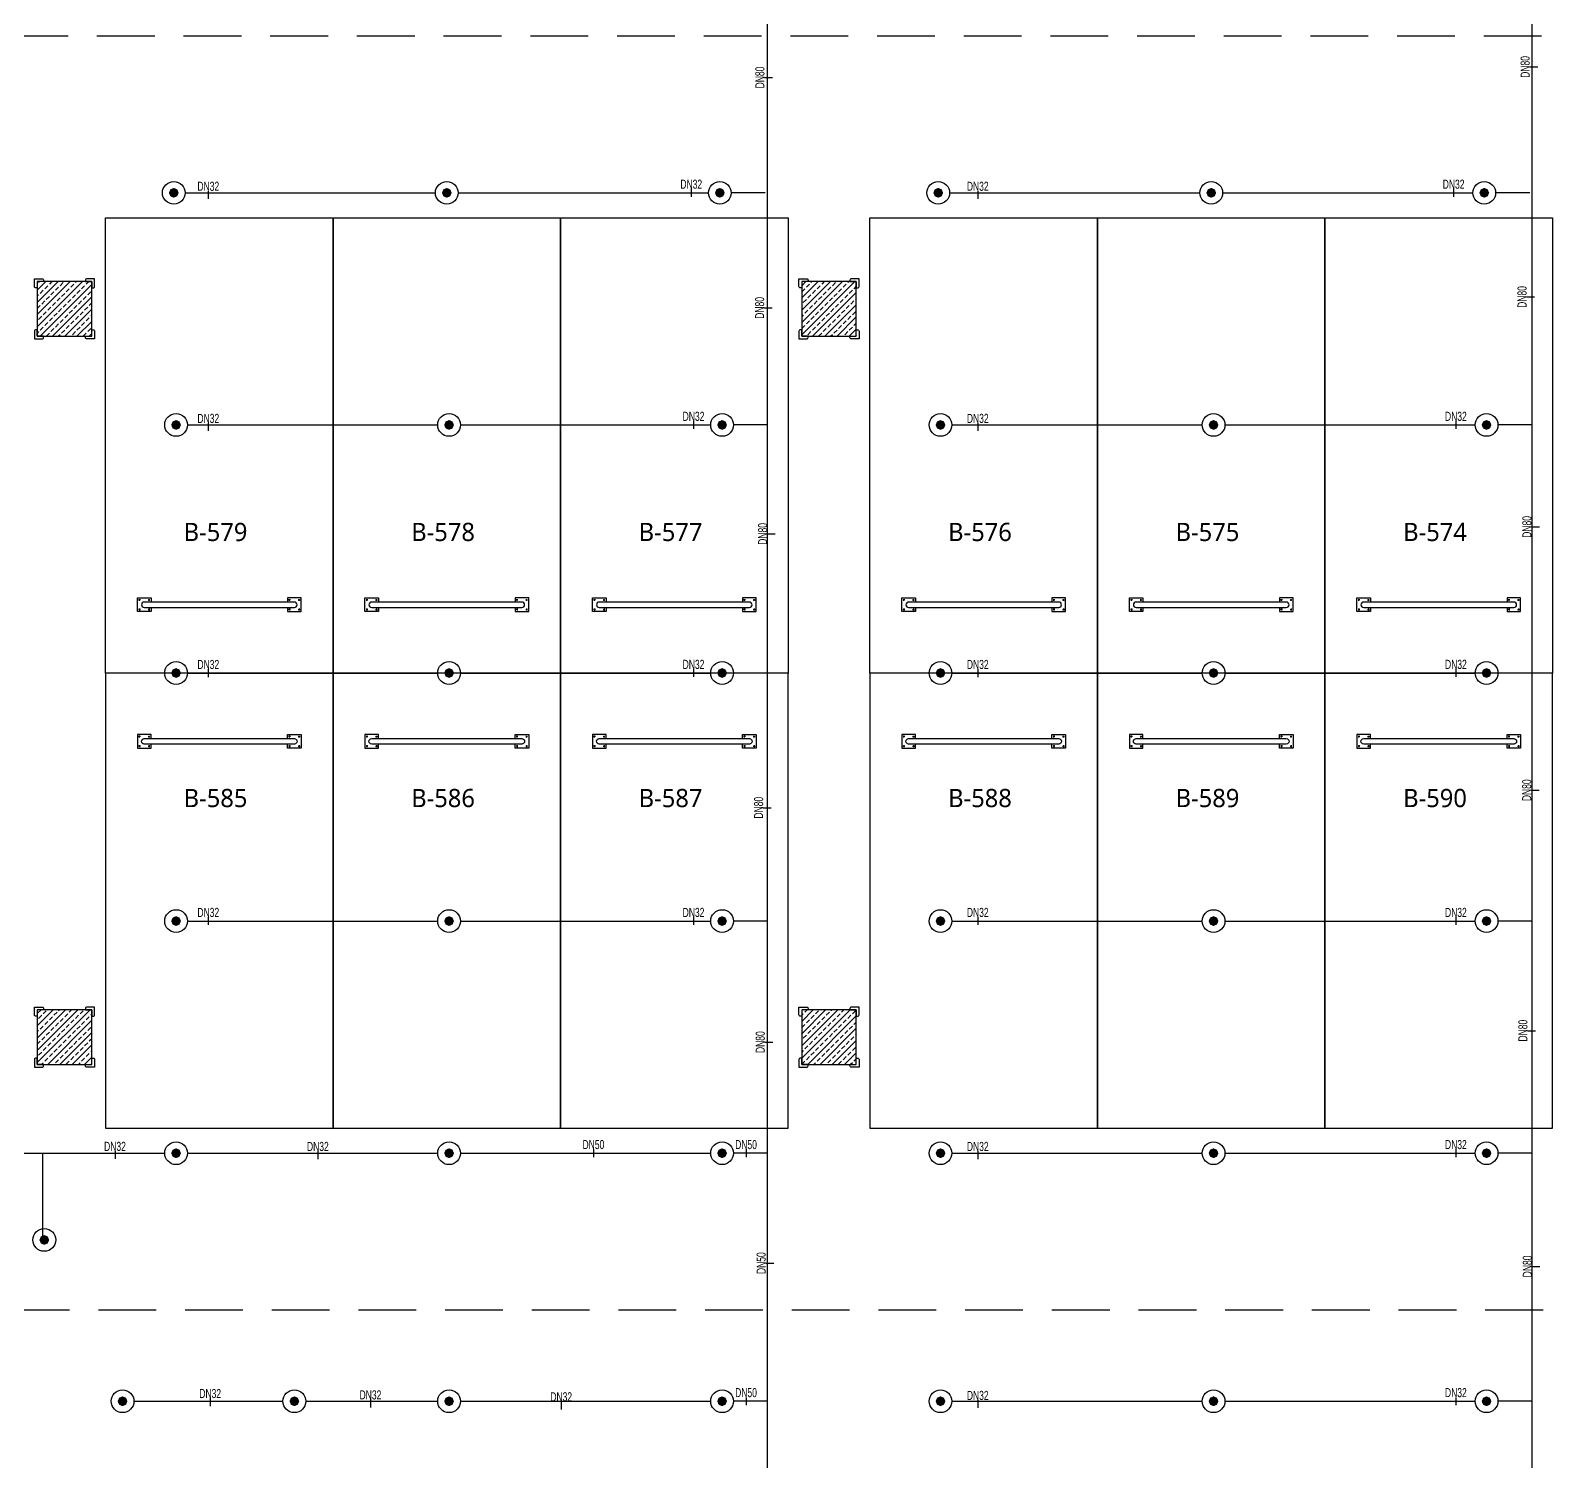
# Model space of a CAD drawing. Header units: millimetres. Extents: x -379292 to 1221486, y 92049 to 447512.
# Drawn here: x 317753 to 334478, y 140157 to 155878 of the extents above; entities that cross this region are included whole.
import ezdxf
from ezdxf.enums import TextEntityAlignment as Align

# ---------------------------------------------------------------- set-up
doc = ezdxf.new("R2010")
doc.units = ezdxf.units.MM
doc.linetypes.add('HIDDEN', pattern=[9.525, 6.35, -3.175])
for name, color, linetype in [('-M-YNGN-BORUID', 7, 'Continuous'), ('-M-YNGN-BORUUZUN', 7, 'Continuous'), ('-M-YNGN-BORUYUK', 7, 'Continuous'), ('-M-YNGN-SPR-YUK', 7, 'Continuous'), ('-M-YNGN-ZON5-CAP-', 7, 'Continuous'), ('-M-YNGN-ZON5-SPR-', 7, 'Continuous'), ('05_HATCH CONCRETE', 141, 'Continuous'), ('05_SYMBOL', 2, 'Continuous'), ('202-A-Y-MahalAd', 141, 'Continuous')]:
    doc.layers.add(name, color=color, linetype=linetype)
doc.layers.add('-M-YNGN-SPR-CAPCIZGI', color=188, linetype='Continuous', plot=False)
doc.layers.add('-M-YNGN-ZON5', color=11, linetype='SP', lineweight=30)
doc.styles.add('CIZGI', font='tahoma.ttf', dxfattribs={"width": 0.8, "oblique": 20})
doc.styles.add('HCAD', font='HCAD.SHX', dxfattribs={"width": 0.8, "height": 0.2})
doc.styles.add('PIPESIZE', font='hcad.shx', dxfattribs={"width": 0.8})
doc.styles.add('SPR-NOT', font='romans.shx')
doc.styles.get("Standard").update_dxf_attribs({"font": 'segoeuil.ttf'})
doc.linetypes.add('SP', pattern='A,2,-0.1,["SP",CIZGI,S=0.14,R=0.2,X=0,Y=-0.07],-0.255', length=2.355)
pattern_1 = [(225, (905000, -3e-07), (67.351921, -67.351921), []), (225, (904932.65, -3e-07), (67.351921, -67.351921), [47.625, -23.8125])]

# ---------------------------------------------------------------- blocks, each defined once
blk = doc.blocks.new('202_Vida')
at = {"color": 0, "linetype": 'ByBlock', "ltscale": 0.2}
for points in [[(1, 0), (-1, 0)], [(0, 1), (0, -1)]]:
    blk.add_lwpolyline(points, dxfattribs=at)
at = {"color": 0, "linetype": 'ByBlock'}
for radius in [0.42, 0.23, 0.155]:
    blk.add_circle((0, 0), radius, dxfattribs=at)
blk = doc.blocks.new('202_Stoper')
at = {"color": 0, "linetype": 'ByBlock'}
for points in [[(-750, -30), (-750, -75), (-900, -75), (-900, 75), (-750, 75), (-750, 30)], [(750, -30), (750, -75), (900, -75), (900, 75), (750, 75), (750, 30)]]:
    blk.add_lwpolyline(points, dxfattribs=at)
blk.add_lwpolyline([(825, -30, 1), (825, 30), (-825, 30, 1), (-825, -30)], format="xyb", close=True, dxfattribs=at)
at = {"color": 0, "linetype": 'ByBlock', "yscale": 10, "zscale": 10, "rotation": 180}
for p, xscale in [((-877, 53), -10), ((-772, 53), 10), ((772, 53), -10), ((877, 53), 10)]:
    blk.add_blockref('202_Vida', p, dxfattribs=dict(at, xscale=xscale))
at = {"color": 0, "linetype": 'ByBlock', "yscale": 10, "zscale": 10}
for p, xscale in [((-877, -52), 10), ((-772, -52), -10), ((772, -52), 10), ((877, -52), -10)]:
    blk.add_blockref('202_Vida', p, dxfattribs=dict(at, xscale=xscale))
blk = doc.blocks.new('202_Mahalblok')
at = {"color": 0, "linetype": 'ByBlock', "flags": 128}
blk.add_lwpolyline([(0, 0), (0, 5000), (2500, 5000), (2500, 0)], close=True, dxfattribs=at)
at = {"color": 252}
blk.add_blockref('202_Stoper', (1250, 750), dxfattribs=at)
at = {"color": 0, "linetype": 'ByBlock', "ltscale": 25}
blk.add_attdef('MAHALNO', text='', height=200, dxfattribs=at).set_placement((1209, 1390), align=Align.BOTTOM_CENTER)
blk = doc.blocks.new('bariyer')
at = {"color": 8, "ltscale": 25}
blk.add_lwpolyline([(0, -70), (15, -70, 0.414214), (30, -55), (30, 30), (-55, 30, 0.414214), (-70, 15), (-70, 0), (0, 0)], format="xyb", close=True, dxfattribs=at)
blk = doc.blocks.new('OtoParkBodrumKatMimari')
at = {"layer": '05_HATCH CONCRETE'}
h = blk.add_hatch(dxfattribs=at)
h.set_pattern_fill('ANSI33', color=8, scale=15, angle=180, style=0)
h.set_pattern_definition(pattern_1)
h.paths.add_polyline_path([(37300, 52300), (36700, 52300), (36700, 51700), (37300, 51700)])
h = blk.add_hatch(dxfattribs=at)
h.set_pattern_fill('ANSI33', color=8, scale=15, angle=180, style=0)
h.set_pattern_definition(pattern_1)
h.paths.add_polyline_path([(45700, 52300), (45100, 52300), (45100, 51700), (45700, 51700)])
h = blk.add_hatch(dxfattribs=at)
h.set_pattern_fill('ANSI33', color=8, scale=15, angle=180, style=0)
h.set_pattern_definition(pattern_1)
h.paths.add_polyline_path([(37300, 44300), (36700, 44300), (36700, 43700), (37300, 43700)])
h = blk.add_hatch(dxfattribs=at)
h.set_pattern_fill('ANSI33', color=8, scale=15, angle=180, style=0)
h.set_pattern_definition(pattern_1)
h.paths.add_polyline_path([(45700, 44300), (45100, 44300), (45100, 43700), (45700, 43700)])
at = {"color": 5}
for points in [[(37300, 52300), (36700, 52300), (36700, 51700), (37300, 51700)], [(45700, 52300), (45100, 52300), (45100, 51700), (45700, 51700)], [(37300, 44300), (36700, 44300), (36700, 43700), (37300, 43700)], [(45700, 44300), (45100, 44300), (45100, 43700), (45700, 43700)]]:
    blk.add_lwpolyline(points, close=True, dxfattribs=at)
at = {"layer": '05_SYMBOL', "color": 252, "linetype": 'HIDDEN', "ltscale": 100}
blk.add_lwpolyline([(118969, 41000), (30876, 41000, -0.179563), (29572, 41484), (17953, 51484, -0.695543), (19258, 55000), (127791, 55000, -0.645796), (129290, 51677), (120469, 41677, -0.215217)], format="xyb", close=True, dxfattribs=at)
at = {"layer": '05_SYMBOL', "color": 8, "xscale": -1}
for p in [(36700, 52300), (45100, 52300), (36700, 44300), (45100, 44300)]:
    blk.add_blockref('bariyer', p, dxfattribs=at)
at = {"layer": '05_SYMBOL', "color": 8}
for p in [(37300, 52300), (45700, 52300), (37300, 44300), (45700, 44300)]:
    blk.add_blockref('bariyer', p, dxfattribs=at)
at = {"layer": '05_SYMBOL', "color": 8, "rotation": 180}
for p in [(36700, 51700), (45100, 51700), (36700, 43700), (45100, 43700)]:
    blk.add_blockref('bariyer', p, dxfattribs=at)
at = {"layer": '05_SYMBOL', "color": 8, "xscale": -1, "rotation": 180}
for p in [(37300, 51700), (45700, 51700), (37300, 43700), (45700, 43700)]:
    blk.add_blockref('bariyer', p, dxfattribs=at)
at = {"layer": '202-A-Y-MahalAd', "color": 8, "ltscale": 25}
for p, values in [((37450, 48000), {'MAHALNO': 'B-579'}), ((39950, 48000), {'MAHALNO': 'B-578'}), ((42450, 48000), {'MAHALNO': 'B-577'}), ((45850, 48000), {'MAHALNO': 'B-576'}), ((48350, 48000), {'MAHALNO': 'B-575'}), ((50850, 48000), {'MAHALNO': 'B-574'})]:
    blk.add_blockref('202_Mahalblok', p, dxfattribs=at).add_auto_attribs(values)
ref = blk.add_blockref('202_Mahalblok', (37450, 48000), dxfattribs=dict(at, xscale=-1, rotation=180))
ref.add_attrib('MAHALNO', 'B-585', dxfattribs={"layer": '0', "color": 0, "linetype": 'ByBlock', "ltscale": 25, "height": 200}).set_placement((38659, 46467), align=Align.BOTTOM_CENTER)
ref = blk.add_blockref('202_Mahalblok', (39950, 48000), dxfattribs=dict(at, xscale=-1, rotation=180))
ref.add_attrib('MAHALNO', 'B-586', dxfattribs={"layer": '0', "color": 0, "linetype": 'ByBlock', "ltscale": 25, "height": 200}).set_placement((41159, 46467), align=Align.BOTTOM_CENTER)
ref = blk.add_blockref('202_Mahalblok', (42450, 48000), dxfattribs=dict(at, xscale=-1, rotation=180))
ref.add_attrib('MAHALNO', 'B-587', dxfattribs={"layer": '0', "color": 0, "linetype": 'ByBlock', "ltscale": 25, "height": 200}).set_placement((43659, 46467), align=Align.BOTTOM_CENTER)
ref = blk.add_blockref('202_Mahalblok', (45850, 48000), dxfattribs=dict(at, xscale=-1, rotation=180))
ref.add_attrib('MAHALNO', 'B-588', dxfattribs={"layer": '0', "color": 0, "linetype": 'ByBlock', "ltscale": 25, "height": 200}).set_placement((47059, 46467), align=Align.BOTTOM_CENTER)
ref = blk.add_blockref('202_Mahalblok', (48350, 48000), dxfattribs=dict(at, xscale=-1, rotation=180))
ref.add_attrib('MAHALNO', 'B-589', dxfattribs={"layer": '0', "color": 0, "linetype": 'ByBlock', "ltscale": 25, "height": 200}).set_placement((49559, 46467), align=Align.BOTTOM_CENTER)
ref = blk.add_blockref('202_Mahalblok', (50850, 48000), dxfattribs=dict(at, xscale=-1, rotation=180))
ref.add_attrib('MAHALNO', 'B-590', dxfattribs={"layer": '0', "color": 0, "linetype": 'ByBlock', "ltscale": 25, "height": 200}).set_placement((52059, 46467), align=Align.BOTTOM_CENTER)
blk = doc.blocks.new('SPRKL100')
at = {"layer": '-M-YNGN-SPR-CAPCIZGI'}
blk.add_line((0, 0.43), (0, -0.43), dxfattribs=at)
at = {"layer": '-M-YNGN-BORUID', "color": 0, "style": 'HCAD', "width": 0.8, "flags": 1}
blk.add_attdef('DIC', text='', height=0.4, dxfattribs=at).set_placement((0, -1.69), align=Align.CENTER)
at = {"layer": '-M-YNGN-BORUUZUN', "color": 0, "style": 'HCAD', "width": 0.7}
blk.add_attdef('BOY', text='', height=0.8, dxfattribs=at).set_placement((0, -1.08), align=Align.CENTER)
at = {"layer": '-M-YNGN-BORUYUK', "color": 6, "style": 'PIPESIZE', "width": 0.8}
blk.add_attdef('YUK', text='', height=0.5, dxfattribs=at).set_placement((0, 1.87), align=Align.CENTER)
at = {"color": 0, "style": 'PIPESIZE', "width": 0.7}
blk.add_attdef('CAP', text='', height=1, dxfattribs=at).set_placement((0, 0.45), align=Align.CENTER)
blk = doc.blocks.new('SP-C-UP-12')
at = {"ltscale": 10}
blk.add_line((0, 0), (0, 0), dxfattribs=at)
at = {"color": 1, "linetype": 'Continuous'}
blk.add_circle((0, 0), 12.5, dxfattribs=at)
at = {"ltscale": 10}
for points in [[(-5.4, 0), (-3.8, 3.8), (-3.8, -3.8), (0, 5.4)], [(-3.8, -3.8), (0, 5.4), (0, -5.4), (3.8, 3.8)], [(0, -5.4), (3.8, 3.8), (3.8, -3.8), (5.4, 0)]]:
    blk.add_solid(points, dxfattribs=at)
at = {"layer": '-M-YNGN-SPR-YUK', "style": 'SPR-NOT', "width": 0.5, "flags": 9}
for tag, p in [('YUK', (0, 17.8)), ('CAP', (0, 14.4)), ('TIP', (0.2, 10.8))]:
    blk.add_attdef(tag, text='', height=2.5, dxfattribs=at).set_placement(p, align=Align.MIDDLE_CENTER)
blk = doc.blocks.new('A$C69E8C7F8')
at = {"layer": '-M-YNGN-ZON5', "ltscale": 500}
for p, q in [((-4573.8, 3381.9), (-4573.8, 6570.1)), ((-3733.8, 2836.9), (-3733.8, 6569.4)), ((-5213.8, 5236.9), (-4938.8, 5236.9)), ((-4913.8, 5236.9), (-4638.8, 5236.9)), ((-4576.3, 5236.9), (-4613.8, 5236.9)), ((-4373.8, 5236.9), (-4098.8, 5236.9)), ((-4073.8, 5236.9), (-3798.8, 5236.9)), ((-3736.3, 5236.9), (-3773.8, 5236.9)), ((-5211.3, 4981.9), (-4936.3, 4981.9)), ((-4911.3, 4981.9), (-4636.3, 4981.9)), ((-4573.8, 4981.9), (-4611.3, 4981.9)), ((-4371.3, 4981.9), (-4096.3, 4981.9)), ((-4071.3, 4981.9), (-3796.3, 4981.9)), ((-3733.8, 4981.9), (-3771.3, 4981.9)), ((-5211.3, 4709.4), (-4936.3, 4709.4)), ((-4911.3, 4709.4), (-4636.3, 4709.4)), ((-4573.8, 4709.4), (-4611.3, 4709.4)), ((-4371.3, 4709.4), (-4096.3, 4709.4)), ((-4071.3, 4709.4), (-3796.3, 4709.4)), ((-3733.8, 4709.4), (-3771.3, 4709.4)), ((-5211.3, 4436.9), (-4936.3, 4436.9)), ((-4911.3, 4436.9), (-4636.3, 4436.9)), ((-4573.8, 4436.9), (-4611.3, 4436.9)), ((-4371.3, 4436.9), (-4096.3, 4436.9)), ((-4071.3, 4436.9), (-3796.3, 4436.9)), ((-3733.8, 4436.9), (-3771.3, 4436.9)), ((-5582.3, 4181.9), (-5236.3, 4181.9)), ((-5370.5, 4181.9), (-5370.5, 4087.4)), ((-5211.3, 4181.9), (-4936.3, 4181.9)), ((-4911.3, 4181.9), (-4636.3, 4181.9)), ((-4573.8, 4181.9), (-4611.3, 4181.9)), ((-4371.3, 4181.9), (-4096.3, 4181.9)), ((-4071.3, 4181.9), (-3796.3, 4181.9)), ((-3733.8, 4181.9), (-3771.3, 4181.9)), ((-5270.1, 3909.4), (-5106.3, 3909.4)), ((-5081.3, 3909.4), (-4936.3, 3909.4)), ((-4911.3, 3909.4), (-4636.3, 3909.4)), ((-4573.8, 3909.4), (-4611.3, 3909.4)), ((-4371.3, 3909.4), (-4096.3, 3909.4)), ((-4071.3, 3909.4), (-3796.3, 3909.4)), ((-3733.8, 3909.4), (-3771.3, 3909.4))]:
    blk.add_line(p, q, dxfattribs=at)
at = {"layer": '-M-YNGN-ZON5-CAP-'}
ref = blk.add_blockref('SPRKL100', (-3731.9, 5375.2), dxfattribs=dict(at, xscale=10.00000000000001, yscale=10.00000000000001, zscale=10.00000000000001, rotation=90))
ref.add_attrib('CAP', 'DN80', dxfattribs={"layer": '0', "color": 0, "height": 10, "rotation": 90, "style": 'PIPESIZE', "width": 0.7}).set_placement((-3736.4, 5375.2), align=Align.CENTER)
ref = blk.add_blockref('SPRKL100', (-4572.8, 5363.6), dxfattribs=dict(at, xscale=10.00000000000001, yscale=10.00000000000001, zscale=10.00000000000001, rotation=90))
ref.add_attrib('CAP', 'DN80', dxfattribs={"layer": '0', "color": 0, "height": 10, "rotation": 90, "style": 'PIPESIZE', "width": 0.7}).set_placement((-4577.3, 5363.6), align=Align.CENTER)
ref = blk.add_blockref('SPRKL100', (-5188.4, 5234.6), dxfattribs=dict(at, xscale=10, yscale=10, zscale=10))
ref.add_attrib('CAP', 'DN32', dxfattribs={"layer": '0', "color": 0, "height": 10, "style": 'PIPESIZE', "width": 0.7}).set_placement((-5188.4, 5239.1), align=Align.CENTER)
ref = blk.add_blockref('SPRKL100', (-4657.7, 5236.9), dxfattribs=dict(at, xscale=10, yscale=10, zscale=10))
ref.add_attrib('CAP', 'DN32', dxfattribs={"layer": '0', "color": 0, "height": 10, "style": 'PIPESIZE', "width": 0.7}).set_placement((-4657.7, 5241.4), align=Align.CENTER)
ref = blk.add_blockref('SPRKL100', (-4342.9, 5234.6), dxfattribs=dict(at, xscale=10, yscale=10, zscale=10))
ref.add_attrib('CAP', 'DN32', dxfattribs={"layer": '0', "color": 0, "height": 10, "style": 'PIPESIZE', "width": 0.7}).set_placement((-4342.9, 5239.1), align=Align.CENTER)
ref = blk.add_blockref('SPRKL100', (-3820, 5236.9), dxfattribs=dict(at, xscale=10, yscale=10, zscale=10))
ref.add_attrib('CAP', 'DN32', dxfattribs={"layer": '0', "color": 0, "height": 10, "style": 'PIPESIZE', "width": 0.7}).set_placement((-3820, 5241.4), align=Align.CENTER)
ref = blk.add_blockref('SPRKL100', (-4573.1, 5110.5), dxfattribs=dict(at, xscale=10.00000000000001, yscale=10.00000000000001, zscale=10.00000000000001, rotation=90))
ref.add_attrib('CAP', 'DN80', dxfattribs={"layer": '0', "color": 0, "height": 10, "rotation": 90, "style": 'PIPESIZE', "width": 0.7}).set_placement((-4577.6, 5110.5), align=Align.CENTER)
ref = blk.add_blockref('SPRKL100', (-3735.3, 5122.5), dxfattribs=dict(at, xscale=10.00000000000001, yscale=10.00000000000001, zscale=10.00000000000001, rotation=90))
ref.add_attrib('CAP', 'DN80', dxfattribs={"layer": '0', "color": 0, "height": 10, "rotation": 90, "style": 'PIPESIZE', "width": 0.7}).set_placement((-3739.8, 5122.5), align=Align.CENTER)
ref = blk.add_blockref('SPRKL100', (-5188.4, 4979.6), dxfattribs=dict(at, xscale=10, yscale=10, zscale=10))
ref.add_attrib('CAP', 'DN32', dxfattribs={"layer": '0', "color": 0, "height": 10, "style": 'PIPESIZE', "width": 0.7}).set_placement((-5188.4, 4984.1), align=Align.CENTER)
ref = blk.add_blockref('SPRKL100', (-4655.2, 4981.9), dxfattribs=dict(at, xscale=10, yscale=10, zscale=10))
ref.add_attrib('CAP', 'DN32', dxfattribs={"layer": '0', "color": 0, "height": 10, "style": 'PIPESIZE', "width": 0.7}).set_placement((-4655.2, 4986.4), align=Align.CENTER)
ref = blk.add_blockref('SPRKL100', (-4342.9, 4979.6), dxfattribs=dict(at, xscale=10, yscale=10, zscale=10))
ref.add_attrib('CAP', 'DN32', dxfattribs={"layer": '0', "color": 0, "height": 10, "style": 'PIPESIZE', "width": 0.7}).set_placement((-4342.9, 4984.1), align=Align.CENTER)
ref = blk.add_blockref('SPRKL100', (-3817.5, 4981.9), dxfattribs=dict(at, xscale=10, yscale=10, zscale=10))
ref.add_attrib('CAP', 'DN32', dxfattribs={"layer": '0', "color": 0, "height": 10, "style": 'PIPESIZE', "width": 0.7}).set_placement((-3817.5, 4986.4), align=Align.CENTER)
ref = blk.add_blockref('SPRKL100', (-4569.8, 4862.2), dxfattribs=dict(at, xscale=10.00000000000001, yscale=10.00000000000001, zscale=10.00000000000001, rotation=90))
ref.add_attrib('CAP', 'DN80', dxfattribs={"layer": '0', "color": 0, "height": 10, "rotation": 90, "style": 'PIPESIZE', "width": 0.7}).set_placement((-4574.3, 4862.2), align=Align.CENTER)
ref = blk.add_blockref('SPRKL100', (-3730, 4869.9), dxfattribs=dict(at, xscale=10.00000000000001, yscale=10.00000000000001, zscale=10.00000000000001, rotation=90))
ref.add_attrib('CAP', 'DN80', dxfattribs={"layer": '0', "color": 0, "height": 10, "rotation": 90, "style": 'PIPESIZE', "width": 0.7}).set_placement((-3734.5, 4869.9), align=Align.CENTER)
ref = blk.add_blockref('SPRKL100', (-5188.4, 4709.3), dxfattribs=dict(at, xscale=10, yscale=10, zscale=10))
ref.add_attrib('CAP', 'DN32', dxfattribs={"layer": '0', "color": 0, "height": 10, "style": 'PIPESIZE', "width": 0.7}).set_placement((-5188.4, 4713.8), align=Align.CENTER)
ref = blk.add_blockref('SPRKL100', (-4655.2, 4709.4), dxfattribs=dict(at, xscale=10, yscale=10, zscale=10))
ref.add_attrib('CAP', 'DN32', dxfattribs={"layer": '0', "color": 0, "height": 10, "style": 'PIPESIZE', "width": 0.7}).set_placement((-4655.2, 4713.9), align=Align.CENTER)
ref = blk.add_blockref('SPRKL100', (-4342.9, 4709.3), dxfattribs=dict(at, xscale=10, yscale=10, zscale=10))
ref.add_attrib('CAP', 'DN32', dxfattribs={"layer": '0', "color": 0, "height": 10, "style": 'PIPESIZE', "width": 0.7}).set_placement((-4342.9, 4713.8), align=Align.CENTER)
ref = blk.add_blockref('SPRKL100', (-3817.5, 4709.4), dxfattribs=dict(at, xscale=10, yscale=10, zscale=10))
ref.add_attrib('CAP', 'DN32', dxfattribs={"layer": '0', "color": 0, "height": 10, "style": 'PIPESIZE', "width": 0.7}).set_placement((-3817.5, 4713.9), align=Align.CENTER)
ref = blk.add_blockref('SPRKL100', (-3730.2, 4580.6), dxfattribs=dict(at, xscale=10.00000000000001, yscale=10.00000000000001, zscale=10.00000000000001, rotation=90))
ref.add_attrib('CAP', 'DN80', dxfattribs={"layer": '0', "color": 0, "height": 10, "rotation": 90, "style": 'PIPESIZE', "width": 0.7}).set_placement((-3734.7, 4580.6), align=Align.CENTER)
ref = blk.add_blockref('SPRKL100', (-4574.2, 4561.4), dxfattribs=dict(at, xscale=10.00000000000001, yscale=10.00000000000001, zscale=10.00000000000001, rotation=90))
ref.add_attrib('CAP', 'DN80', dxfattribs={"layer": '0', "color": 0, "height": 10, "rotation": 90, "style": 'PIPESIZE', "width": 0.7}).set_placement((-4578.7, 4561.4), align=Align.CENTER)
ref = blk.add_blockref('SPRKL100', (-5188.4, 4436.9), dxfattribs=dict(at, xscale=10, yscale=10, zscale=10))
ref.add_attrib('CAP', 'DN32', dxfattribs={"layer": '0', "color": 0, "height": 10, "style": 'PIPESIZE', "width": 0.7}).set_placement((-5188.4, 4441.4), align=Align.CENTER)
ref = blk.add_blockref('SPRKL100', (-4655.2, 4436.9), dxfattribs=dict(at, xscale=10, yscale=10, zscale=10))
ref.add_attrib('CAP', 'DN32', dxfattribs={"layer": '0', "color": 0, "height": 10, "style": 'PIPESIZE', "width": 0.7}).set_placement((-4655.2, 4441.4), align=Align.CENTER)
ref = blk.add_blockref('SPRKL100', (-4342.9, 4436.9), dxfattribs=dict(at, xscale=10, yscale=10, zscale=10))
ref.add_attrib('CAP', 'DN32', dxfattribs={"layer": '0', "color": 0, "height": 10, "style": 'PIPESIZE', "width": 0.7}).set_placement((-4342.9, 4441.4), align=Align.CENTER)
ref = blk.add_blockref('SPRKL100', (-3817.5, 4436.9), dxfattribs=dict(at, xscale=10, yscale=10, zscale=10))
ref.add_attrib('CAP', 'DN32', dxfattribs={"layer": '0', "color": 0, "height": 10, "style": 'PIPESIZE', "width": 0.7}).set_placement((-3817.5, 4441.4), align=Align.CENTER)
ref = blk.add_blockref('SPRKL100', (-4572.4, 4303.9), dxfattribs=dict(at, xscale=10.00000000000001, yscale=10.00000000000001, zscale=10.00000000000001, rotation=90))
ref.add_attrib('CAP', 'DN80', dxfattribs={"layer": '0', "color": 0, "height": 10, "rotation": 90, "style": 'PIPESIZE', "width": 0.7}).set_placement((-4576.9, 4303.9), align=Align.CENTER)
ref = blk.add_blockref('SPRKL100', (-3734.4, 4316.5), dxfattribs=dict(at, xscale=10.00000000000001, yscale=10.00000000000001, zscale=10.00000000000001, rotation=90))
ref.add_attrib('CAP', 'DN80', dxfattribs={"layer": '0', "color": 0, "height": 10, "rotation": 90, "style": 'PIPESIZE', "width": 0.7}).set_placement((-3738.9, 4316.5), align=Align.CENTER)
ref = blk.add_blockref('SPRKL100', (-5290.9, 4179.9), dxfattribs=dict(at, xscale=10, yscale=10, zscale=10))
ref.add_attrib('CAP', 'DN32', dxfattribs={"layer": '0', "color": 0, "height": 10, "style": 'PIPESIZE', "width": 0.7}).set_placement((-5290.9, 4184.4), align=Align.CENTER)
ref = blk.add_blockref('SPRKL100', (-5068, 4179.8), dxfattribs=dict(at, xscale=10, yscale=10, zscale=10))
ref.add_attrib('CAP', 'DN32', dxfattribs={"layer": '0', "color": 0, "height": 10, "style": 'PIPESIZE', "width": 0.7}).set_placement((-5068, 4184.3), align=Align.CENTER)
ref = blk.add_blockref('SPRKL100', (-4765.2, 4181.9), dxfattribs=dict(at, xscale=10, yscale=10, zscale=10))
ref.add_attrib('CAP', 'DN50', dxfattribs={"layer": '0', "color": 0, "height": 10, "style": 'PIPESIZE', "width": 0.7}).set_placement((-4765.2, 4186.4), align=Align.CENTER)
ref = blk.add_blockref('SPRKL100', (-4597.5, 4181.9), dxfattribs=dict(at, xscale=10, yscale=10, zscale=10))
ref.add_attrib('CAP', 'DN50', dxfattribs={"layer": '0', "color": 0, "height": 10, "style": 'PIPESIZE', "width": 0.7}).set_placement((-4597.5, 4186.4), align=Align.CENTER)
ref = blk.add_blockref('SPRKL100', (-4342.9, 4179.8), dxfattribs=dict(at, xscale=10, yscale=10, zscale=10))
ref.add_attrib('CAP', 'DN32', dxfattribs={"layer": '0', "color": 0, "height": 10, "style": 'PIPESIZE', "width": 0.7}).set_placement((-4342.9, 4184.3), align=Align.CENTER)
ref = blk.add_blockref('SPRKL100', (-3817.5, 4181.9), dxfattribs=dict(at, xscale=10, yscale=10, zscale=10))
ref.add_attrib('CAP', 'DN32', dxfattribs={"layer": '0', "color": 0, "height": 10, "style": 'PIPESIZE', "width": 0.7}).set_placement((-3817.5, 4186.4), align=Align.CENTER)
ref = blk.add_blockref('SPRKL100', (-4571.4, 4061.1), dxfattribs=dict(at, xscale=10.00000000000001, yscale=10.00000000000001, zscale=10.00000000000001, rotation=90))
ref.add_attrib('CAP', 'DN50', dxfattribs={"layer": '0', "color": 0, "height": 10, "rotation": 90, "style": 'PIPESIZE', "width": 0.7}).set_placement((-4575.9, 4061.1), align=Align.CENTER)
ref = blk.add_blockref('SPRKL100', (-3729.5, 4057.5), dxfattribs=dict(at, xscale=10.00000000000001, yscale=10.00000000000001, zscale=10.00000000000001, rotation=90))
ref.add_attrib('CAP', 'DN80', dxfattribs={"layer": '0', "color": 0, "height": 10, "rotation": 90, "style": 'PIPESIZE', "width": 0.7}).set_placement((-3734, 4057.5), align=Align.CENTER)
ref = blk.add_blockref('SPRKL100', (-5186.3, 3908.4), dxfattribs=dict(at, xscale=10, yscale=10, zscale=10))
ref.add_attrib('CAP', 'DN32', dxfattribs={"layer": '0', "color": 0, "height": 10, "style": 'PIPESIZE', "width": 0.7}).set_placement((-5186.3, 3912.9), align=Align.CENTER)
ref = blk.add_blockref('SPRKL100', (-5010.2, 3906.9), dxfattribs=dict(at, xscale=10, yscale=10, zscale=10))
ref.add_attrib('CAP', 'DN32', dxfattribs={"layer": '0', "color": 0, "height": 10, "style": 'PIPESIZE', "width": 0.7}).set_placement((-5010.2, 3911.4), align=Align.CENTER)
ref = blk.add_blockref('SPRKL100', (-4800.6, 3904.8), dxfattribs=dict(at, xscale=10, yscale=10, zscale=10))
ref.add_attrib('CAP', 'DN32', dxfattribs={"layer": '0', "color": 0, "height": 10, "style": 'PIPESIZE', "width": 0.7}).set_placement((-4800.6, 3909.3), align=Align.CENTER)
ref = blk.add_blockref('SPRKL100', (-4597.5, 3909.4), dxfattribs=dict(at, xscale=10, yscale=10, zscale=10))
ref.add_attrib('CAP', 'DN50', dxfattribs={"layer": '0', "color": 0, "height": 10, "style": 'PIPESIZE', "width": 0.7}).set_placement((-4597.5, 3913.9), align=Align.CENTER)
ref = blk.add_blockref('SPRKL100', (-4342.9, 3906.3), dxfattribs=dict(at, xscale=10, yscale=10, zscale=10))
ref.add_attrib('CAP', 'DN32', dxfattribs={"layer": '0', "color": 0, "height": 10, "style": 'PIPESIZE', "width": 0.7}).set_placement((-4342.9, 3910.8), align=Align.CENTER)
ref = blk.add_blockref('SPRKL100', (-3817.5, 3909.4), dxfattribs=dict(at, xscale=10, yscale=10, zscale=10))
ref.add_attrib('CAP', 'DN32', dxfattribs={"layer": '0', "color": 0, "height": 10, "style": 'PIPESIZE', "width": 0.7}).set_placement((-3817.5, 3913.9), align=Align.CENTER)
at = {"layer": '-M-YNGN-ZON5-SPR-', "ltscale": 25}
for p in [(-5226.3, 5236.9), (-4926.3, 5236.9), (-4626.3, 5236.9), (-4386.3, 5236.9), (-4086.3, 5236.9), (-3786.3, 5236.9), (-5223.8, 4981.9), (-4923.8, 4981.9), (-4623.8, 4981.9), (-4383.8, 4981.9), (-4083.8, 4981.9), (-3783.8, 4981.9), (-5223.8, 4709.4), (-4923.8, 4709.4), (-4623.8, 4709.4), (-4383.8, 4709.4), (-4083.8, 4709.4), (-3783.8, 4709.4), (-5223.8, 4436.9), (-4923.8, 4436.9), (-4623.8, 4436.9), (-4383.8, 4436.9), (-4083.8, 4436.9), (-3783.8, 4436.9), (-5223.8, 4181.9), (-4923.8, 4181.9), (-4623.8, 4181.9), (-4383.8, 4181.9), (-4083.8, 4181.9), (-3783.8, 4181.9), (-5368.6, 4086.6), (-5282.6, 3909.4), (-5093.8, 3909.4), (-4923.8, 3909.4), (-4623.8, 3909.4), (-4383.8, 3909.4), (-4083.8, 3909.4), (-3783.8, 3909.4)]:
    blk.add_blockref('SP-C-UP-12', p, dxfattribs=at)

msp = doc.modelspace()

# ---------------------------------------------------------------- block references
at = {"color": 8}
msp.add_blockref('OtoParkBodrumKatMimari', (281127.6, 100818.8), dxfattribs=at)

# ---------------------------------------------------------------- next in the draw order: block references
at = {"layer": '-M-YNGN-ZON5', "ltscale": 25, "xscale": 10, "yscale": 10, "zscale": 10}
msp.add_blockref('A$C69E8C7F8', (371590.7, 101725.1), dxfattribs=at)

doc.saveas('drawing.dxf')
